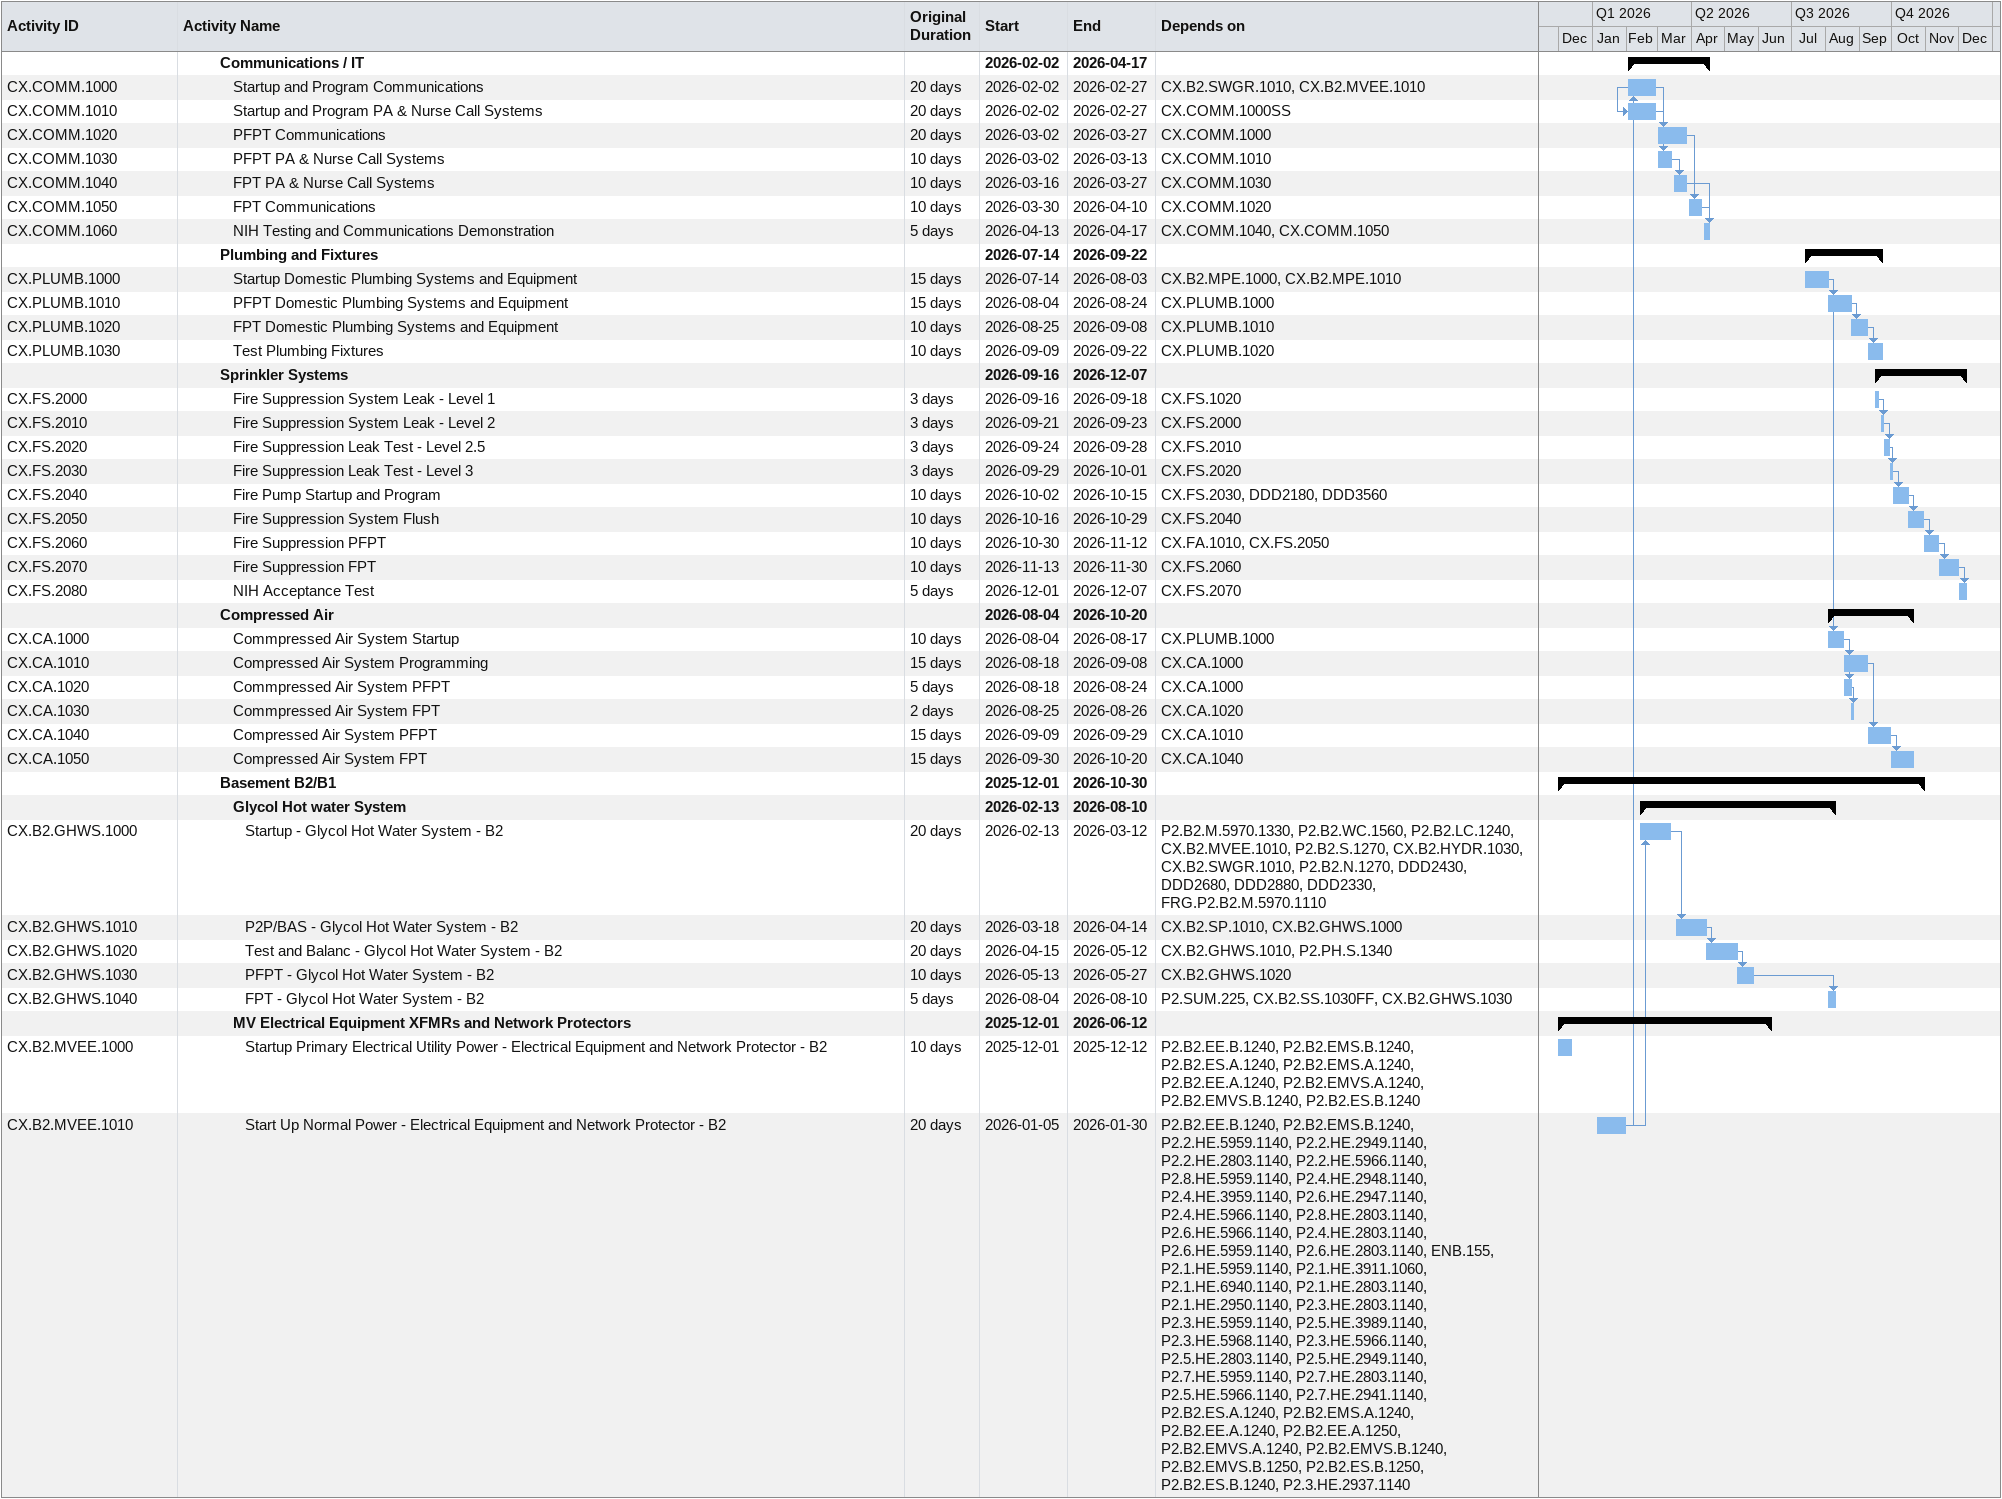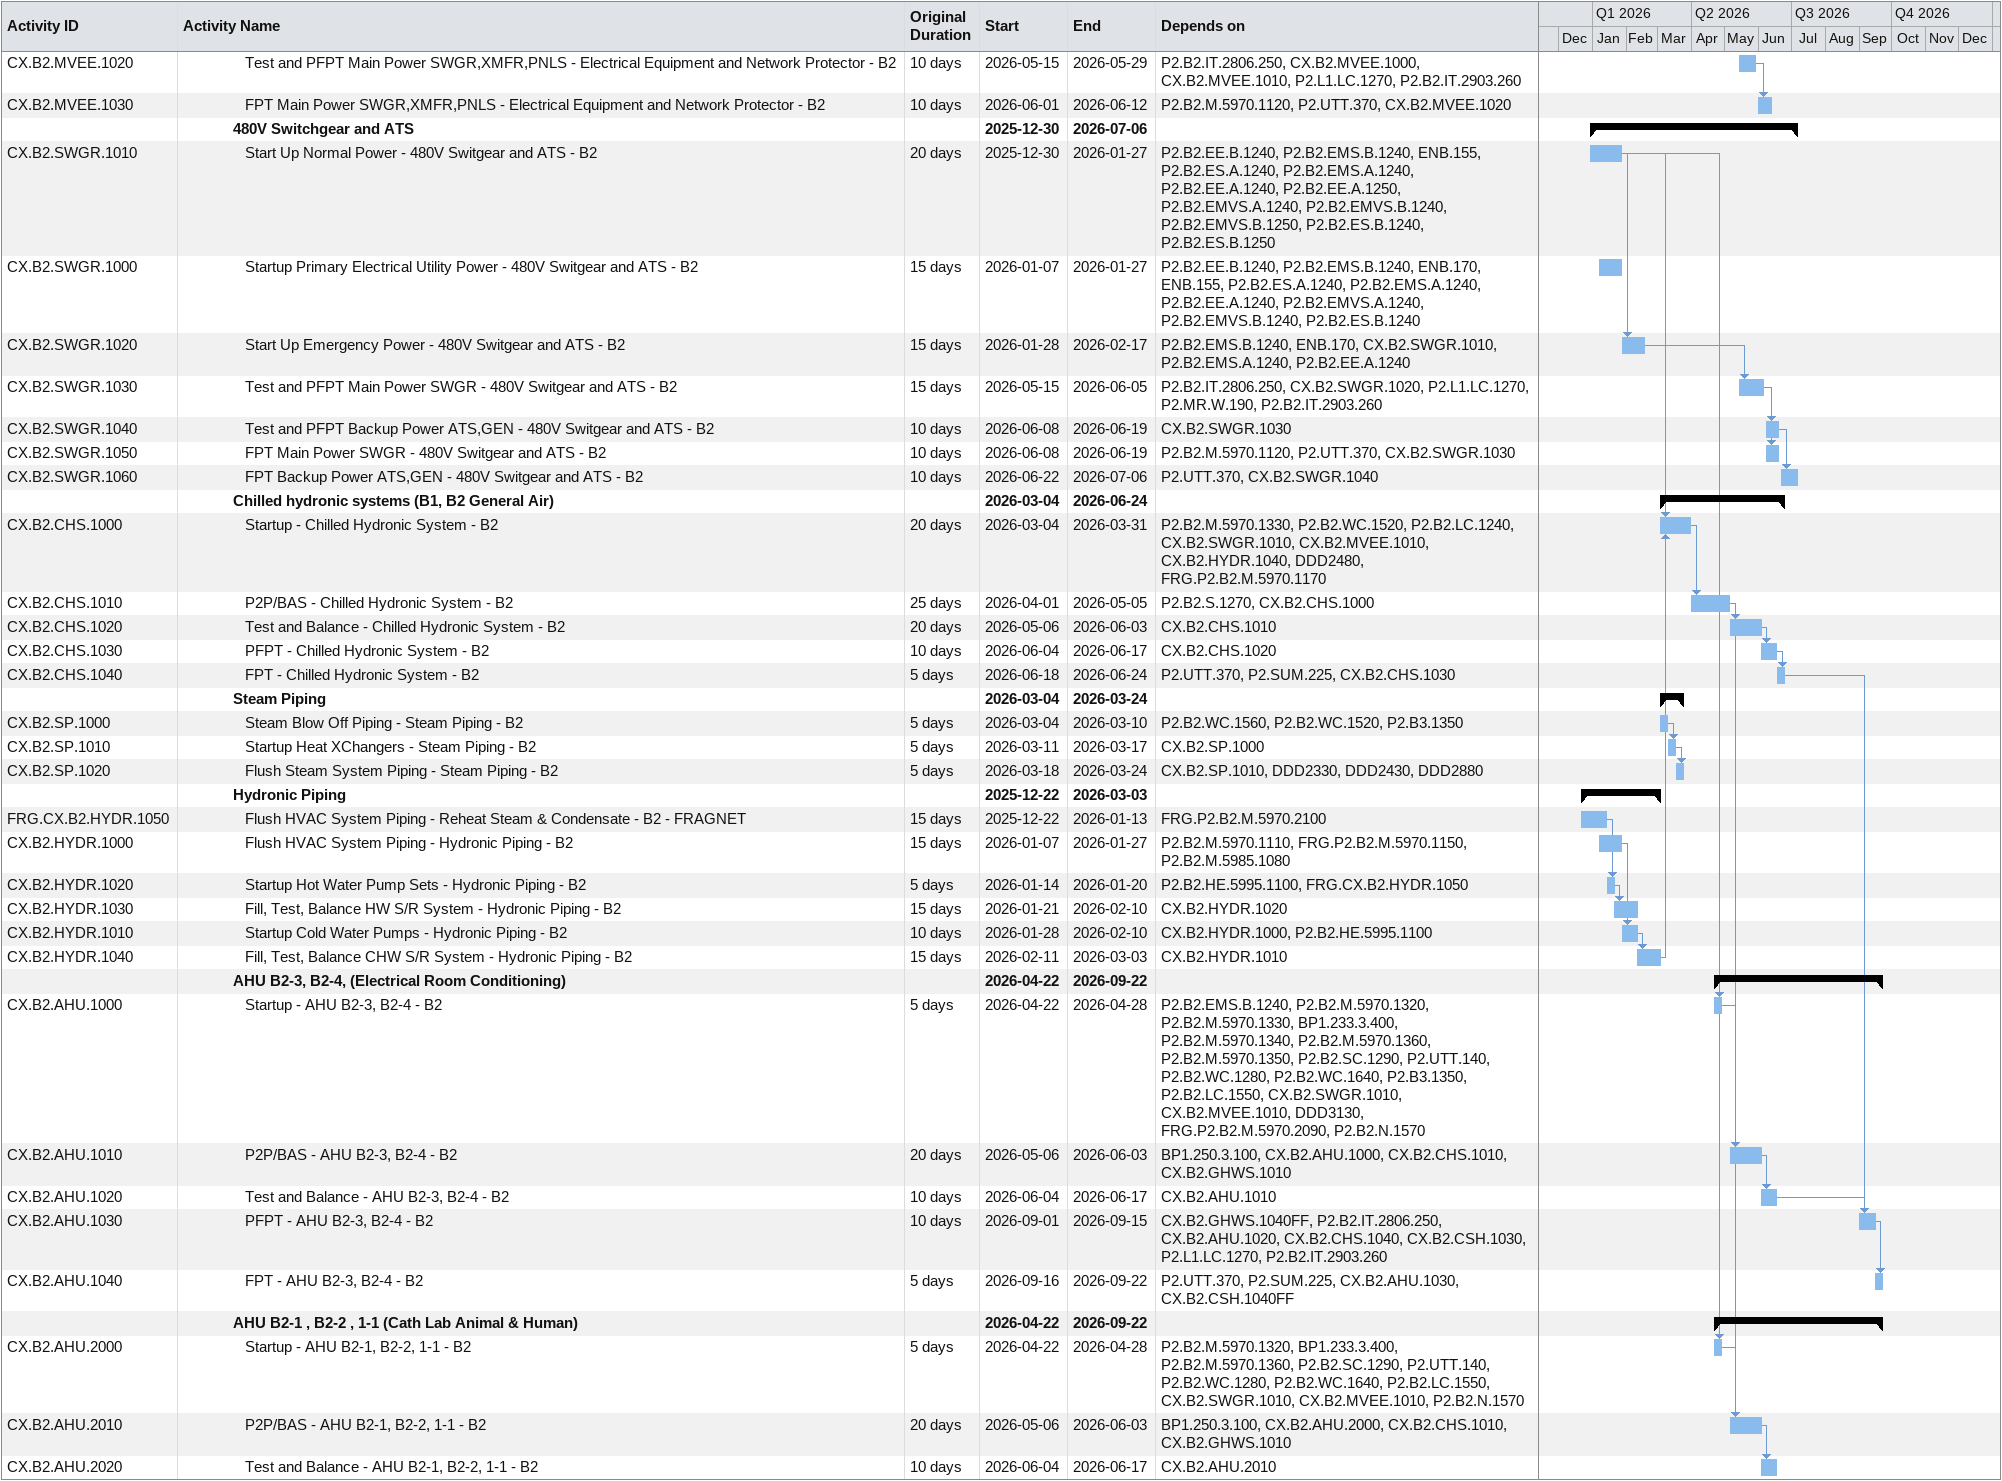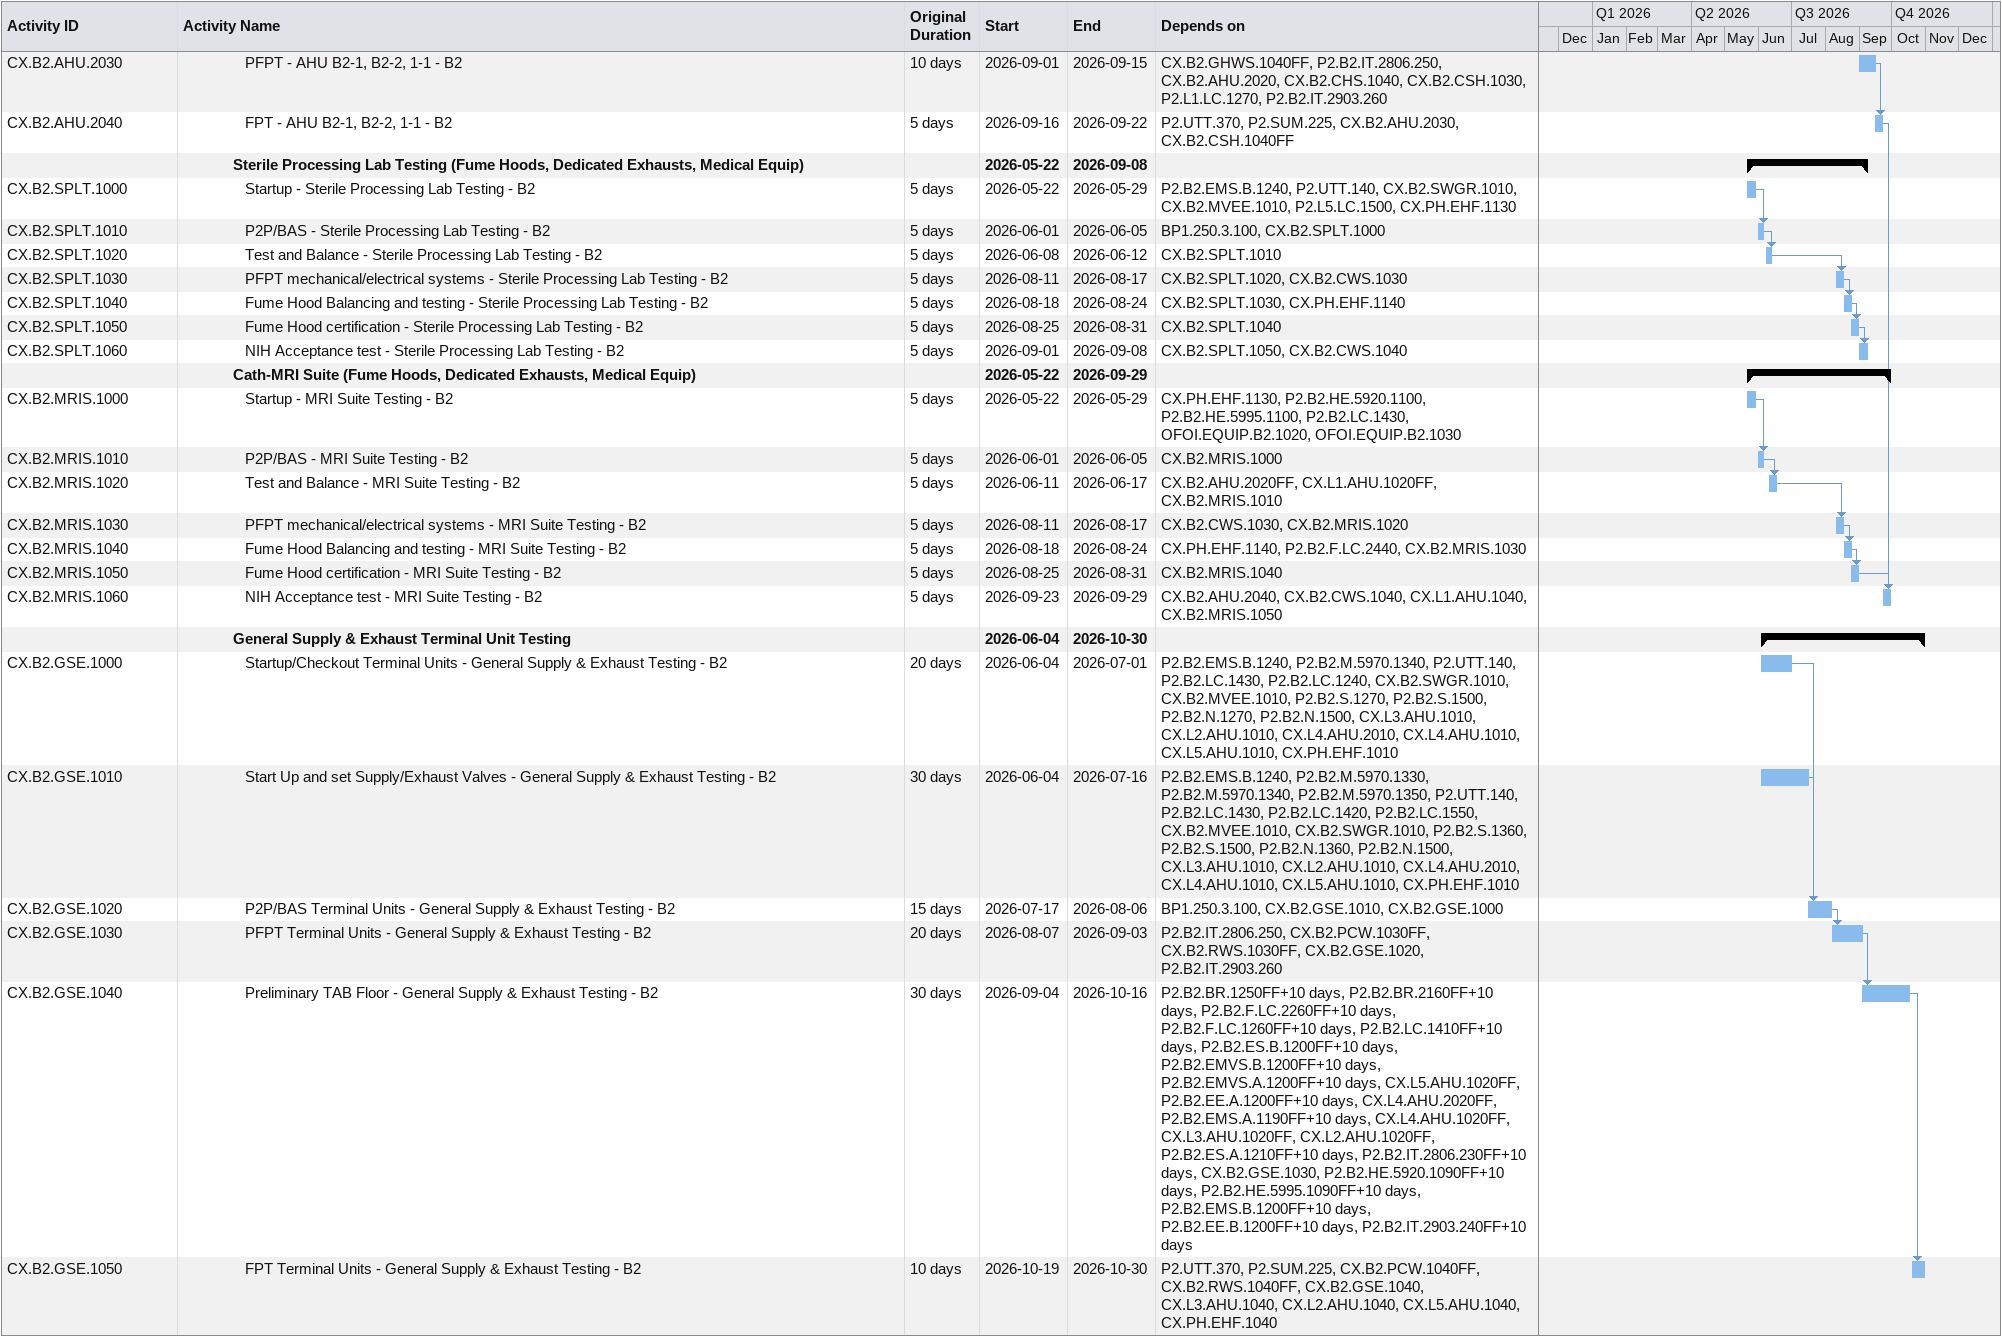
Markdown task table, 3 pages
| ID | Level | Task | Original duration | Start | Finish | Predecessors |
|---|---|---|---|---|---|---|
|  | 4 | **Communications / IT** |  | 2026-02-02 | 2026-04-17 |  |
| CX.COMM.1000 | 5 | Startup and Program Communications | 20d | 2026-02-02 | 2026-02-27 | CX.B2.SWGR.1010, CX.B2.MVEE.1010 |
| CX.COMM.1010 | 5 | Startup and Program PA & Nurse Call Systems | 20d | 2026-02-02 | 2026-02-27 | CX.COMM.1000SS |
| CX.COMM.1020 | 5 | PFPT Communications | 20d | 2026-03-02 | 2026-03-27 | CX.COMM.1000 |
| CX.COMM.1030 | 5 | PFPT PA & Nurse Call Systems | 10d | 2026-03-02 | 2026-03-13 | CX.COMM.1010 |
| CX.COMM.1040 | 5 | FPT PA & Nurse Call Systems | 10d | 2026-03-16 | 2026-03-27 | CX.COMM.1030 |
| CX.COMM.1050 | 5 | FPT Communications | 10d | 2026-03-30 | 2026-04-10 | CX.COMM.1020 |
| CX.COMM.1060 | 5 | NIH Testing and Communications Demonstration | 5d | 2026-04-13 | 2026-04-17 | CX.COMM.1040, CX.COMM.1050 |
|  | 4 | **Plumbing and Fixtures** |  | 2026-07-14 | 2026-09-22 |  |
| CX.PLUMB.1000 | 5 | Startup Domestic Plumbing Systems and Equipment | 15d | 2026-07-14 | 2026-08-03 | CX.B2.MPE.1000, CX.B2.MPE.1010 |
| CX.PLUMB.1010 | 5 | PFPT Domestic Plumbing Systems and Equipment | 15d | 2026-08-04 | 2026-08-24 | CX.PLUMB.1000 |
| CX.PLUMB.1020 | 5 | FPT Domestic Plumbing Systems and Equipment | 10d | 2026-08-25 | 2026-09-08 | CX.PLUMB.1010 |
| CX.PLUMB.1030 | 5 | Test Plumbing Fixtures | 10d | 2026-09-09 | 2026-09-22 | CX.PLUMB.1020 |
|  | 4 | **Sprinkler Systems** |  | 2026-09-16 | 2026-12-07 |  |
| CX.FS.2000 | 5 | Fire Suppression System Leak - Level 1 | 3d | 2026-09-16 | 2026-09-18 | CX.FS.1020 |
| CX.FS.2010 | 5 | Fire Suppression System Leak - Level 2 | 3d | 2026-09-21 | 2026-09-23 | CX.FS.2000 |
| CX.FS.2020 | 5 | Fire Suppression Leak Test - Level 2.5 | 3d | 2026-09-24 | 2026-09-28 | CX.FS.2010 |
| CX.FS.2030 | 5 | Fire Suppression Leak Test - Level 3 | 3d | 2026-09-29 | 2026-10-01 | CX.FS.2020 |
| CX.FS.2040 | 5 | Fire Pump Startup and Program | 10d | 2026-10-02 | 2026-10-15 | CX.FS.2030, DDD2180, DDD3560 |
| CX.FS.2050 | 5 | Fire Suppression System Flush | 10d | 2026-10-16 | 2026-10-29 | CX.FS.2040 |
| CX.FS.2060 | 5 | Fire Suppression PFPT | 10d | 2026-10-30 | 2026-11-12 | CX.FA.1010, CX.FS.2050 |
| CX.FS.2070 | 5 | Fire Suppression FPT | 10d | 2026-11-13 | 2026-11-30 | CX.FS.2060 |
| CX.FS.2080 | 5 | NIH Acceptance Test | 5d | 2026-12-01 | 2026-12-07 | CX.FS.2070 |
|  | 4 | **Compressed Air** |  | 2026-08-04 | 2026-10-20 |  |
| CX.CA.1000 | 5 | Commpressed Air System Startup | 10d | 2026-08-04 | 2026-08-17 | CX.PLUMB.1000 |
| CX.CA.1010 | 5 | Compressed Air System Programming | 15d | 2026-08-18 | 2026-09-08 | CX.CA.1000 |
| CX.CA.1020 | 5 | Commpressed Air System PFPT | 5d | 2026-08-18 | 2026-08-24 | CX.CA.1000 |
| CX.CA.1030 | 5 | Commpressed Air System FPT | 2d | 2026-08-25 | 2026-08-26 | CX.CA.1020 |
| CX.CA.1040 | 5 | Compressed Air System PFPT | 15d | 2026-09-09 | 2026-09-29 | CX.CA.1010 |
| CX.CA.1050 | 5 | Compressed Air System FPT | 15d | 2026-09-30 | 2026-10-20 | CX.CA.1040 |
|  | 4 | **Basement B2/B1** |  | 2025-12-01 | 2026-10-30 |  |
|  | 5 | **Glycol Hot water System** |  | 2026-02-13 | 2026-08-10 |  |
| CX.B2.GHWS.1000 | 6 | Startup - Glycol Hot Water System - B2 | 20d | 2026-02-13 | 2026-03-12 | P2.B2.M.5970.1330, P2.B2.WC.1560, P2.B2.LC.1240, CX.B2.MVEE.1010, P2.B2.S.1270, CX.B2.HYDR.1030, CX.B2.SWGR.1010, P2.B2.N.1270, DDD2430, DDD2680, DDD2880, DDD2330, FRG.P2.B2.M.5970.1110 |
| CX.B2.GHWS.1010 | 6 | P2P/BAS - Glycol Hot Water System - B2 | 20d | 2026-03-18 | 2026-04-14 | CX.B2.SP.1010, CX.B2.GHWS.1000 |
| CX.B2.GHWS.1020 | 6 | Test and Balanc - Glycol Hot Water System - B2 | 20d | 2026-04-15 | 2026-05-12 | CX.B2.GHWS.1010, P2.PH.S.1340 |
| CX.B2.GHWS.1030 | 6 | PFPT - Glycol Hot Water System - B2 | 10d | 2026-05-13 | 2026-05-27 | CX.B2.GHWS.1020 |
| CX.B2.GHWS.1040 | 6 | FPT - Glycol Hot Water System - B2 | 5d | 2026-08-04 | 2026-08-10 | P2.SUM.225, CX.B2.SS.1030FF, CX.B2.GHWS.1030 |
|  | 5 | **MV Electrical Equipment XFMRs and Network Protectors** |  | 2025-12-01 | 2026-06-12 |  |
| CX.B2.MVEE.1000 | 6 | Startup Primary Electrical Utility Power - Electrical Equipment and Network Protector - B2 | 10d | 2025-12-01 | 2025-12-12 | P2.B2.EE.B.1240, P2.B2.EMS.B.1240, P2.B2.ES.A.1240, P2.B2.EMS.A.1240, P2.B2.EE.A.1240, P2.B2.EMVS.A.1240, P2.B2.EMVS.B.1240, P2.B2.ES.B.1240 |
| CX.B2.MVEE.1010 | 6 | Start Up Normal Power - Electrical Equipment and Network Protector - B2 | 20d | 2026-01-05 | 2026-01-30 | P2.B2.EE.B.1240, P2.B2.EMS.B.1240, P2.2.HE.5959.1140, P2.2.HE.2949.1140, P2.2.HE.2803.1140, P2.2.HE.5966.1140, P2.8.HE.5959.1140, P2.4.HE.2948.1140, P2.4.HE.3959.1140, P2.6.HE.2947.1140, P2.4.HE.5966.1140, P2.8.HE.2803.1140, P2.6.HE.5966.1140, P2.4.HE.2803.1140, P2.6.HE.5959.1140, P2.6.HE.2803.1140, ENB.155, P2.1.HE.5959.1140, P2.1.HE.3911.1060, P2.1.HE.6940.1140, P2.1.HE.2803.1140, P2.1.HE.2950.1140, P2.3.HE.2803.1140, P2.3.HE.5959.1140, P2.5.HE.3989.1140, P2.3.HE.5968.1140, P2.3.HE.5966.1140, P2.5.HE.2803.1140, P2.5.HE.2949.1140, P2.7.HE.5959.1140, P2.7.HE.2803.1140, P2.5.HE.5966.1140, P2.7.HE.2941.1140, P2.B2.ES.A.1240, P2.B2.EMS.A.1240, P2.B2.EE.A.1240, P2.B2.EE.A.1250, P2.B2.EMVS.A.1240, P2.B2.EMVS.B.1240, P2.B2.EMVS.B.1250, P2.B2.ES.B.1250, P2.B2.ES.B.1240, P2.3.HE.2937.1140 |
| CX.B2.MVEE.1020 | 6 | Test and PFPT Main Power SWGR,XMFR,PNLS - Electrical Equipment and Network Protector - B2 | 10d | 2026-05-15 | 2026-05-29 | P2.B2.IT.2806.250, CX.B2.MVEE.1000, CX.B2.MVEE.1010, P2.L1.LC.1270, P2.B2.IT.2903.260 |
| CX.B2.MVEE.1030 | 6 | FPT Main Power SWGR,XMFR,PNLS - Electrical Equipment and Network Protector - B2 | 10d | 2026-06-01 | 2026-06-12 | P2.B2.M.5970.1120, P2.UTT.370, CX.B2.MVEE.1020 |
|  | 5 | **480V Switchgear and ATS** |  | 2025-12-30 | 2026-07-06 |  |
| CX.B2.SWGR.1010 | 6 | Start Up Normal Power - 480V Switgear and ATS - B2 | 20d | 2025-12-30 | 2026-01-27 | P2.B2.EE.B.1240, P2.B2.EMS.B.1240, ENB.155, P2.B2.ES.A.1240, P2.B2.EMS.A.1240, P2.B2.EE.A.1240, P2.B2.EE.A.1250, P2.B2.EMVS.A.1240, P2.B2.EMVS.B.1240, P2.B2.EMVS.B.1250, P2.B2.ES.B.1240, P2.B2.ES.B.1250 |
| CX.B2.SWGR.1000 | 6 | Startup Primary Electrical Utility Power - 480V Switgear and ATS - B2 | 15d | 2026-01-07 | 2026-01-27 | P2.B2.EE.B.1240, P2.B2.EMS.B.1240, ENB.170, ENB.155, P2.B2.ES.A.1240, P2.B2.EMS.A.1240, P2.B2.EE.A.1240, P2.B2.EMVS.A.1240, P2.B2.EMVS.B.1240, P2.B2.ES.B.1240 |
| CX.B2.SWGR.1020 | 6 | Start Up Emergency Power - 480V Switgear and ATS - B2 | 15d | 2026-01-28 | 2026-02-17 | P2.B2.EMS.B.1240, ENB.170, CX.B2.SWGR.1010, P2.B2.EMS.A.1240, P2.B2.EE.A.1240 |
| CX.B2.SWGR.1030 | 6 | Test and PFPT Main Power SWGR - 480V Switgear and ATS - B2 | 15d | 2026-05-15 | 2026-06-05 | P2.B2.IT.2806.250, CX.B2.SWGR.1020, P2.L1.LC.1270, P2.MR.W.190, P2.B2.IT.2903.260 |
| CX.B2.SWGR.1040 | 6 | Test and PFPT Backup Power ATS,GEN - 480V Switgear and ATS - B2 | 10d | 2026-06-08 | 2026-06-19 | CX.B2.SWGR.1030 |
| CX.B2.SWGR.1050 | 6 | FPT Main Power SWGR - 480V Switgear and ATS - B2 | 10d | 2026-06-08 | 2026-06-19 | P2.B2.M.5970.1120, P2.UTT.370, CX.B2.SWGR.1030 |
| CX.B2.SWGR.1060 | 6 | FPT Backup Power ATS,GEN - 480V Switgear and ATS - B2 | 10d | 2026-06-22 | 2026-07-06 | P2.UTT.370, CX.B2.SWGR.1040 |
|  | 5 | **Chilled hydronic systems (B1, B2 General Air)** |  | 2026-03-04 | 2026-06-24 |  |
| CX.B2.CHS.1000 | 6 | Startup - Chilled Hydronic System - B2 | 20d | 2026-03-04 | 2026-03-31 | P2.B2.M.5970.1330, P2.B2.WC.1520, P2.B2.LC.1240, CX.B2.SWGR.1010, CX.B2.MVEE.1010, CX.B2.HYDR.1040, DDD2480, FRG.P2.B2.M.5970.1170 |
| CX.B2.CHS.1010 | 6 | P2P/BAS - Chilled Hydronic System - B2 | 25d | 2026-04-01 | 2026-05-05 | P2.B2.S.1270, CX.B2.CHS.1000 |
| CX.B2.CHS.1020 | 6 | Test and Balance - Chilled Hydronic System - B2 | 20d | 2026-05-06 | 2026-06-03 | CX.B2.CHS.1010 |
| CX.B2.CHS.1030 | 6 | PFPT - Chilled Hydronic System - B2 | 10d | 2026-06-04 | 2026-06-17 | CX.B2.CHS.1020 |
| CX.B2.CHS.1040 | 6 | FPT - Chilled Hydronic System - B2 | 5d | 2026-06-18 | 2026-06-24 | P2.UTT.370, P2.SUM.225, CX.B2.CHS.1030 |
|  | 5 | **Steam Piping** |  | 2026-03-04 | 2026-03-24 |  |
| CX.B2.SP.1000 | 6 | Steam Blow Off Piping - Steam Piping - B2 | 5d | 2026-03-04 | 2026-03-10 | P2.B2.WC.1560, P2.B2.WC.1520, P2.B3.1350 |
| CX.B2.SP.1010 | 6 | Startup Heat XChangers - Steam Piping - B2 | 5d | 2026-03-11 | 2026-03-17 | CX.B2.SP.1000 |
| CX.B2.SP.1020 | 6 | Flush Steam System Piping - Steam Piping - B2 | 5d | 2026-03-18 | 2026-03-24 | CX.B2.SP.1010, DDD2330, DDD2430, DDD2880 |
|  | 5 | **Hydronic Piping** |  | 2025-12-22 | 2026-03-03 |  |
| FRG.CX.B2.HYDR.1050 | 6 | Flush HVAC System Piping - Reheat Steam & Condensate - B2 - FRAGNET | 15d | 2025-12-22 | 2026-01-13 | FRG.P2.B2.M.5970.2100 |
| CX.B2.HYDR.1000 | 6 | Flush HVAC System Piping - Hydronic Piping - B2 | 15d | 2026-01-07 | 2026-01-27 | P2.B2.M.5970.1110, FRG.P2.B2.M.5970.1150, P2.B2.M.5985.1080 |
| CX.B2.HYDR.1020 | 6 | Startup Hot Water Pump Sets - Hydronic Piping - B2 | 5d | 2026-01-14 | 2026-01-20 | P2.B2.HE.5995.1100, FRG.CX.B2.HYDR.1050 |
| CX.B2.HYDR.1030 | 6 | Fill, Test, Balance HW S/R System - Hydronic Piping - B2 | 15d | 2026-01-21 | 2026-02-10 | CX.B2.HYDR.1020 |
| CX.B2.HYDR.1010 | 6 | Startup Cold Water Pumps - Hydronic Piping - B2 | 10d | 2026-01-28 | 2026-02-10 | CX.B2.HYDR.1000, P2.B2.HE.5995.1100 |
| CX.B2.HYDR.1040 | 6 | Fill, Test, Balance CHW S/R System - Hydronic Piping - B2 | 15d | 2026-02-11 | 2026-03-03 | CX.B2.HYDR.1010 |
|  | 5 | **AHU B2-3, B2-4, (Electrical Room Conditioning)** |  | 2026-04-22 | 2026-09-22 |  |
| CX.B2.AHU.1000 | 6 | Startup - AHU B2-3, B2-4 - B2 | 5d | 2026-04-22 | 2026-04-28 | P2.B2.EMS.B.1240, P2.B2.M.5970.1320, P2.B2.M.5970.1330, BP1.233.3.400, P2.B2.M.5970.1340, P2.B2.M.5970.1360, P2.B2.M.5970.1350, P2.B2.SC.1290, P2.UTT.140, P2.B2.WC.1280, P2.B2.WC.1640, P2.B3.1350, P2.B2.LC.1550, CX.B2.SWGR.1010, CX.B2.MVEE.1010, DDD3130, FRG.P2.B2.M.5970.2090, P2.B2.N.1570 |
| CX.B2.AHU.1010 | 6 | P2P/BAS - AHU B2-3, B2-4 - B2 | 20d | 2026-05-06 | 2026-06-03 | BP1.250.3.100, CX.B2.AHU.1000, CX.B2.CHS.1010, CX.B2.GHWS.1010 |
| CX.B2.AHU.1020 | 6 | Test and Balance - AHU B2-3, B2-4 - B2 | 10d | 2026-06-04 | 2026-06-17 | CX.B2.AHU.1010 |
| CX.B2.AHU.1030 | 6 | PFPT - AHU B2-3, B2-4 - B2 | 10d | 2026-09-01 | 2026-09-15 | CX.B2.GHWS.1040FF, P2.B2.IT.2806.250, CX.B2.AHU.1020, CX.B2.CHS.1040, CX.B2.CSH.1030, P2.L1.LC.1270, P2.B2.IT.2903.260 |
| CX.B2.AHU.1040 | 6 | FPT - AHU B2-3, B2-4 - B2 | 5d | 2026-09-16 | 2026-09-22 | P2.UTT.370, P2.SUM.225, CX.B2.AHU.1030, CX.B2.CSH.1040FF |
|  | 5 | **AHU B2-1 , B2-2 , 1-1 (Cath Lab Animal & Human)** |  | 2026-04-22 | 2026-09-22 |  |
| CX.B2.AHU.2000 | 6 | Startup - AHU B2-1, B2-2, 1-1 - B2 | 5d | 2026-04-22 | 2026-04-28 | P2.B2.M.5970.1320, BP1.233.3.400, P2.B2.M.5970.1360, P2.B2.SC.1290, P2.UTT.140, P2.B2.WC.1280, P2.B2.WC.1640, P2.B2.LC.1550, CX.B2.SWGR.1010, CX.B2.MVEE.1010, P2.B2.N.1570 |
| CX.B2.AHU.2010 | 6 | P2P/BAS - AHU B2-1, B2-2, 1-1 - B2 | 20d | 2026-05-06 | 2026-06-03 | BP1.250.3.100, CX.B2.AHU.2000, CX.B2.CHS.1010, CX.B2.GHWS.1010 |
| CX.B2.AHU.2020 | 6 | Test and Balance - AHU B2-1, B2-2, 1-1 - B2 | 10d | 2026-06-04 | 2026-06-17 | CX.B2.AHU.2010 |
| CX.B2.AHU.2030 | 6 | PFPT - AHU B2-1, B2-2, 1-1 - B2 | 10d | 2026-09-01 | 2026-09-15 | CX.B2.GHWS.1040FF, P2.B2.IT.2806.250, CX.B2.AHU.2020, CX.B2.CHS.1040, CX.B2.CSH.1030, P2.L1.LC.1270, P2.B2.IT.2903.260 |
| CX.B2.AHU.2040 | 6 | FPT - AHU B2-1, B2-2, 1-1 - B2 | 5d | 2026-09-16 | 2026-09-22 | P2.UTT.370, P2.SUM.225, CX.B2.AHU.2030, CX.B2.CSH.1040FF |
|  | 5 | **Sterile Processing Lab Testing (Fume Hoods, Dedicated Exhausts, Medical Equip)** |  | 2026-05-22 | 2026-09-08 |  |
| CX.B2.SPLT.1000 | 6 | Startup - Sterile Processing Lab Testing - B2 | 5d | 2026-05-22 | 2026-05-29 | P2.B2.EMS.B.1240, P2.UTT.140, CX.B2.SWGR.1010, CX.B2.MVEE.1010, P2.L5.LC.1500, CX.PH.EHF.1130 |
| CX.B2.SPLT.1010 | 6 | P2P/BAS - Sterile Processing Lab Testing - B2 | 5d | 2026-06-01 | 2026-06-05 | BP1.250.3.100, CX.B2.SPLT.1000 |
| CX.B2.SPLT.1020 | 6 | Test and Balance - Sterile Processing Lab Testing - B2 | 5d | 2026-06-08 | 2026-06-12 | CX.B2.SPLT.1010 |
| CX.B2.SPLT.1030 | 6 | PFPT mechanical/electrical systems - Sterile Processing Lab Testing - B2 | 5d | 2026-08-11 | 2026-08-17 | CX.B2.SPLT.1020, CX.B2.CWS.1030 |
| CX.B2.SPLT.1040 | 6 | Fume Hood Balancing and testing - Sterile Processing Lab Testing - B2 | 5d | 2026-08-18 | 2026-08-24 | CX.B2.SPLT.1030, CX.PH.EHF.1140 |
| CX.B2.SPLT.1050 | 6 | Fume Hood certification - Sterile Processing Lab Testing - B2 | 5d | 2026-08-25 | 2026-08-31 | CX.B2.SPLT.1040 |
| CX.B2.SPLT.1060 | 6 | NIH Acceptance test - Sterile Processing Lab Testing - B2 | 5d | 2026-09-01 | 2026-09-08 | CX.B2.SPLT.1050, CX.B2.CWS.1040 |
|  | 5 | **Cath-MRI Suite (Fume Hoods, Dedicated Exhausts, Medical Equip)** |  | 2026-05-22 | 2026-09-29 |  |
| CX.B2.MRIS.1000 | 6 | Startup - MRI Suite Testing - B2 | 5d | 2026-05-22 | 2026-05-29 | CX.PH.EHF.1130, P2.B2.HE.5920.1100, P2.B2.HE.5995.1100, P2.B2.LC.1430, OFOI.EQUIP.B2.1020, OFOI.EQUIP.B2.1030 |
| CX.B2.MRIS.1010 | 6 | P2P/BAS - MRI Suite Testing - B2 | 5d | 2026-06-01 | 2026-06-05 | CX.B2.MRIS.1000 |
| CX.B2.MRIS.1020 | 6 | Test and Balance - MRI Suite Testing - B2 | 5d | 2026-06-11 | 2026-06-17 | CX.B2.AHU.2020FF, CX.L1.AHU.1020FF, CX.B2.MRIS.1010 |
| CX.B2.MRIS.1030 | 6 | PFPT mechanical/electrical systems - MRI Suite Testing - B2 | 5d | 2026-08-11 | 2026-08-17 | CX.B2.CWS.1030, CX.B2.MRIS.1020 |
| CX.B2.MRIS.1040 | 6 | Fume Hood Balancing and testing - MRI Suite Testing - B2 | 5d | 2026-08-18 | 2026-08-24 | CX.PH.EHF.1140, P2.B2.F.LC.2440, CX.B2.MRIS.1030 |
| CX.B2.MRIS.1050 | 6 | Fume Hood certification - MRI Suite Testing - B2 | 5d | 2026-08-25 | 2026-08-31 | CX.B2.MRIS.1040 |
| CX.B2.MRIS.1060 | 6 | NIH Acceptance test - MRI Suite Testing - B2 | 5d | 2026-09-23 | 2026-09-29 | CX.B2.AHU.2040, CX.B2.CWS.1040, CX.L1.AHU.1040, CX.B2.MRIS.1050 |
|  | 5 | **General Supply & Exhaust Terminal Unit Testing** |  | 2026-06-04 | 2026-10-30 |  |
| CX.B2.GSE.1000 | 6 | Startup/Checkout Terminal Units - General Supply & Exhaust Testing - B2 | 20d | 2026-06-04 | 2026-07-01 | P2.B2.EMS.B.1240, P2.B2.M.5970.1340, P2.UTT.140, P2.B2.LC.1430, P2.B2.LC.1240, CX.B2.SWGR.1010, CX.B2.MVEE.1010, P2.B2.S.1270, P2.B2.S.1500, P2.B2.N.1270, P2.B2.N.1500, CX.L3.AHU.1010, CX.L2.AHU.1010, CX.L4.AHU.2010, CX.L4.AHU.1010, CX.L5.AHU.1010, CX.PH.EHF.1010 |
| CX.B2.GSE.1010 | 6 | Start Up and set Supply/Exhaust Valves - General Supply & Exhaust Testing - B2 | 30d | 2026-06-04 | 2026-07-16 | P2.B2.EMS.B.1240, P2.B2.M.5970.1330, P2.B2.M.5970.1340, P2.B2.M.5970.1350, P2.UTT.140, P2.B2.LC.1430, P2.B2.LC.1420, P2.B2.LC.1550, CX.B2.MVEE.1010, CX.B2.SWGR.1010, P2.B2.S.1360, P2.B2.S.1500, P2.B2.N.1360, P2.B2.N.1500, CX.L3.AHU.1010, CX.L2.AHU.1010, CX.L4.AHU.2010, CX.L4.AHU.1010, CX.L5.AHU.1010, CX.PH.EHF.1010 |
| CX.B2.GSE.1020 | 6 | P2P/BAS Terminal Units - General Supply & Exhaust Testing - B2 | 15d | 2026-07-17 | 2026-08-06 | BP1.250.3.100, CX.B2.GSE.1010, CX.B2.GSE.1000 |
| CX.B2.GSE.1030 | 6 | PFPT Terminal Units - General Supply & Exhaust Testing - B2 | 20d | 2026-08-07 | 2026-09-03 | P2.B2.IT.2806.250, CX.B2.PCW.1030FF, CX.B2.RWS.1030FF, CX.B2.GSE.1020, P2.B2.IT.2903.260 |
| CX.B2.GSE.1040 | 6 | Preliminary TAB Floor - General Supply & Exhaust Testing - B2 | 30d | 2026-09-04 | 2026-10-16 | P2.B2.BR.1250FF+10d, P2.B2.BR.2160FF+10d, P2.B2.F.LC.2260FF+10d, P2.B2.F.LC.1260FF+10d, P2.B2.LC.1410FF+10d, P2.B2.ES.B.1200FF+10d, P2.B2.EMVS.B.1200FF+10d, P2.B2.EMVS.A.1200FF+10d, CX.L5.AHU.1020FF, P2.B2.EE.A.1200FF+10d, CX.L4.AHU.2020FF, P2.B2.EMS.A.1190FF+10d, CX.L4.AHU.1020FF, CX.L3.AHU.1020FF, CX.L2.AHU.1020FF, P2.B2.ES.A.1210FF+10d, P2.B2.IT.2806.230FF+10d, CX.B2.GSE.1030, P2.B2.HE.5920.1090FF+10d, P2.B2.HE.5995.1090FF+10d, P2.B2.EMS.B.1200FF+10d, P2.B2.EE.B.1200FF+10d, P2.B2.IT.2903.240FF+10d |
| CX.B2.GSE.1050 | 6 | FPT Terminal Units - General Supply & Exhaust Testing - B2 | 10d | 2026-10-19 | 2026-10-30 | P2.UTT.370, P2.SUM.225, CX.B2.PCW.1040FF, CX.B2.RWS.1040FF, CX.B2.GSE.1040, CX.L3.AHU.1040, CX.L2.AHU.1040, CX.L5.AHU.1040, CX.PH.EHF.1040 |
